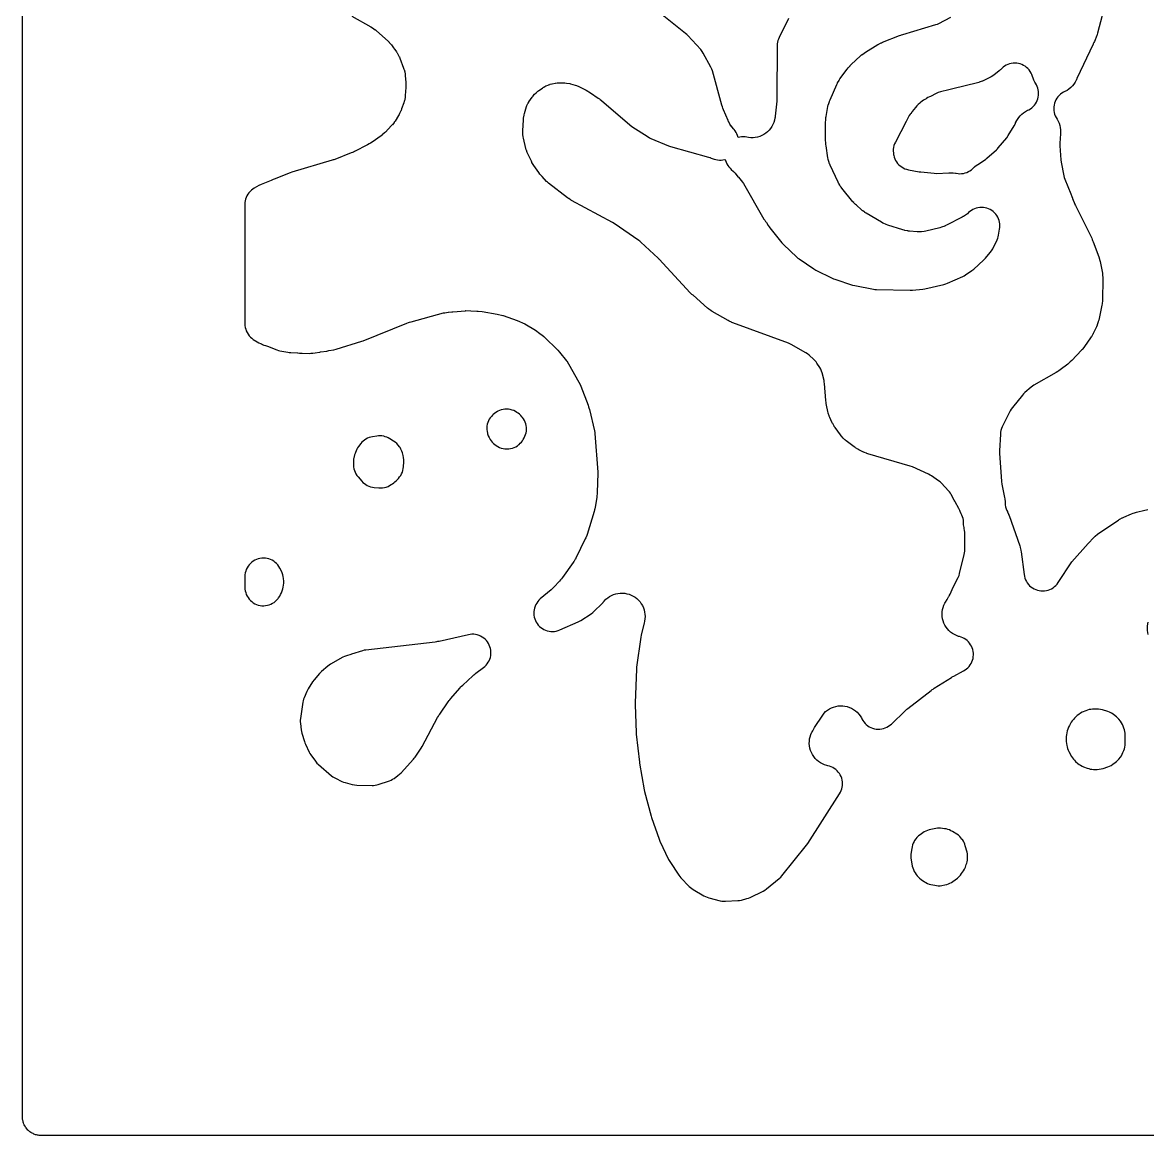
# Model space of a CAD drawing. Header units: millimetres. Extents: x 0 to 300, y 0 to 300.
# Drawn here: x -0.1 to 151.6, y -0.1 to 150 of the extents above; entities that cross this region are included whole.
import ezdxf

# ---------------------------------------------------------------- set-up
doc = ezdxf.new("R2010")
doc.units = ezdxf.units.MM
doc.layers.add('CUT', color=7, linetype='CONTINUOUS')

msp = doc.modelspace()

# ---------------------------------------------------------------- linework, layer by layer
at = {"layer": 'CUT'}
for points in [[(297.073, -0.15), (3, -0.15), (2.4114, -0.15), (2.2197, -0.1406), (2.1053, -0.135), (1.9757, -0.1157), (1.8629, -0.099), (1.7352, -0.067), (1.6252, -0.0395), (1.5006, 0.0051), (1.3944, 0.0431), (1.274, 0.1), (1.1729, 0.1479), (1.0578, 0.2169), (0.9627, 0.2738), (0.854, 0.3545), (0.7659, 0.4198), (0.6645, 0.5118), (0.5844, 0.5844), (0.4911, 0.6873), (0.4198, 0.7659), (0.3356, 0.8795), (0.2738, 0.9627), (0.1994, 1.087), (0.1479, 1.1729), (0.0838, 1.3083), (0.0431, 1.3944), (-0.01, 1.5428), (-0.0395, 1.6252), (-0.0812, 1.7916), (-0.099, 1.8629), (-0.135, 2.1053), (-0.15, 2.4114), (-0.15, 297.5872)], [(103.215, 150.5214), (101.9406, 147.9791), (101.8472, 147.7692), (101.7734, 147.5516), (101.72, 147.3281), (101.6872, 147.1007), (101.6755, 146.8712), (101.6407, 139.8659), (101.6352, 139.679), (101.6282, 139.5522), (101.6133, 139.3658), (101.4017, 137.3523), (101.3781, 137.1704), (101.3731, 137.138), (101.3053, 136.8078), (101.2143, 136.514), (101.095, 136.2305), (100.9486, 135.96), (100.7765, 135.7052), (100.5804, 135.4683), (100.362, 135.2517), (100.1235, 135.0575), (99.8672, 134.8876), (99.5955, 134.7434), (99.3111, 134.6265), (99.0166, 134.538), (98.7148, 134.4786), (98.4087, 134.449), (98.1011, 134.4494), (97.7951, 134.4799), (97.5948, 134.5199), (97.354, 134.5559), (97.1109, 134.5683), (96.8677, 134.557), (96.6268, 134.5221), (96.3978, 134.4657), (96.3909, 134.5037), (96.3245, 134.7357), (96.236, 134.9602), (96.1263, 135.1752), (95.9964, 135.3786), (95.8474, 135.5685), (95.7694, 135.6587), (95.6001, 135.8643), (95.49, 136.0047), (95.4709, 136.0303), (95.2874, 136.3022), (95.1305, 136.5903), (95.1166, 136.619), (95.0427, 136.7815), (94.4294, 138.219), (94.3404, 138.4481), (94.2851, 138.6054), (94.2114, 138.8399), (92.9226, 143.4575), (92.831, 143.7259), (92.7096, 143.9822), (91.6921, 145.8484), (91.5334, 146.1021), (91.3455, 146.335), (89.5999, 148.2517), (89.4612, 148.3923), (89.3119, 148.5216), (84.8087, 152.1187)], [(44.2891, 150.8332), (46.8661, 149.403), (47.0507, 149.2935), (47.0831, 149.2731), (47.4319, 149.0234), (47.4617, 148.9994), (47.6249, 148.86), (49.1669, 147.4643), (49.3071, 147.3306), (49.3315, 147.3061), (49.5904, 147.0179), (49.6121, 146.991), (49.73, 146.8373), (49.9159, 146.5815), (50.0502, 146.3951), (50.2148, 146.1666), (50.2887, 146.0641), (50.3554, 145.9715), (50.3721, 145.9473), (50.3887, 145.9223), (50.5469, 145.6577), (50.6809, 145.38), (50.6927, 145.3524), (50.7553, 145.1968), (51.2619, 143.8511), (51.3183, 143.6904), (51.3277, 143.6614), (51.4109, 143.3596), (51.4665, 143.0514), (51.4705, 143.0212), (51.4893, 142.8519), (51.5724, 141.9042), (51.5828, 141.7473), (51.5841, 141.7192), (51.5852, 141.4048), (51.5841, 141.3767), (51.5748, 141.2197), (51.4894, 140.1581), (51.464, 139.9298), (51.4583, 139.8894), (51.3658, 139.4399), (51.3552, 139.4004), (51.2885, 139.1807), (51.0029, 138.3339), (50.9261, 138.1264), (50.9113, 138.0899), (50.7271, 137.7019), (50.6739, 137.6073), (50.6698, 137.6), (50.6697, 137.5999), (50.6695, 137.5995), (50.5906, 137.4653), (50.1077, 136.6973), (50.0032, 136.5399), (49.9838, 136.5123), (49.7516, 136.2144), (49.7295, 136.1888), (49.6024, 136.049), (48.8145, 135.2247), (48.6875, 135.098), (48.6643, 135.0759), (48.3928, 134.8416), (48.3676, 134.8218), (48.2238, 134.7146), (47.0134, 133.8567), (46.7834, 133.706), (46.6237, 133.6096), (46.3832, 133.4762), (44.6578, 132.6), (44.4903, 132.5201), (44.3752, 132.4687), (44.204, 132.3971), (41.9959, 131.5384), (41.8525, 131.486), (41.7544, 131.4524), (41.6089, 131.4058), (36.178, 129.7884), (35.9633, 129.7137), (33.815, 128.8546), (33.6848, 128.8128), (33.4067, 128.7048), (33.1778, 128.5998), (32.0535, 128.1502), (31.7564, 128.008), (31.1247, 127.6528), (30.921, 127.525), (30.7305, 127.3782), (30.555, 127.2138), (30.3961, 127.0332), (30.2553, 126.8383), (30.1339, 126.6307), (30.0329, 126.4124), (29.9535, 126.1854), (29.8962, 125.9519), (29.8616, 125.7139), (29.85, 125.4737), (29.85, 125.4547), (29.85, 110.6051), (29.85, 109.44), (29.85, 109.3828), (29.85, 109.3523), (29.8623, 109.1042), (29.8993, 108.8585), (29.9604, 108.6177), (30.0451, 108.3841), (30.1526, 108.1601), (30.2818, 107.9479), (30.4314, 107.7495), (30.6, 107.567), (30.7859, 107.4021), (30.9872, 107.2565), (31.5117, 106.9154), (31.7398, 106.7836), (31.9804, 106.6766), (32.0758, 106.6401), (32.2272, 106.5586), (32.4194, 106.475), (32.6179, 106.4079), (32.888, 106.329), (34.1765, 105.8355), (34.3752, 105.7688), (34.5787, 105.719), (35.6337, 105.5072), (35.8319, 105.4756), (36.0319, 105.4601), (36.9595, 105.4252), (36.9906, 105.4207), (37.2368, 105.3971), (37.4841, 105.3981), (37.5662, 105.4024), (38.5259, 105.3664), (38.771, 105.3692), (39.0148, 105.396), (39.3196, 105.4448), (39.3307, 105.446), (39.9226, 105.5341), (39.9698, 105.5386), (40.0624, 105.5549), (40.8879, 105.6779), (41.1776, 105.7422), (41.8367, 105.8477), (42.1821, 105.9284), (45.6228, 106.9954), (45.8178, 107.0648), (51.7022, 109.4392), (51.913, 109.517), (52.0577, 109.5655), (52.2729, 109.6306), (56.6629, 110.8155), (56.8113, 110.8519), (57.2749, 110.908), (57.3098, 110.9122), (57.7809, 110.9691), (57.9187, 110.9858), (59.6021, 111.1232), (59.6511, 111.1257), (60.3523, 111.0885), (61.1601, 111.0457), (61.3236, 111.037), (61.85, 111.0091), (63.8799, 110.6666), (64.6567, 110.4842), (64.7139, 110.4654), (66.5774, 109.8099), (67.6107, 109.3289), (69.0471, 108.4881), (69.6314, 108.0531), (69.8071, 107.9223), (69.9147, 107.8422), (70.1999, 107.6298), (70.2512, 107.5849), (72.0828, 105.81), (72.3193, 105.5472), (73.2587, 104.3655), (73.2719, 104.3436), (75.131, 101.0546), (75.193, 100.9565), (75.1932, 100.9559), (76.152, 98.3752), (76.2266, 98.1538), (76.2724, 98.0019), (76.333, 97.7762), (77.007, 94.9116), (77.0541, 94.679), (77.0733, 94.5653), (77.4787, 89.3541), (77.4861, 89.2103), (77.3894, 86.5972), (77.3722, 86.3513), (77.355, 86.1849), (77.3217, 85.9406), (77.0997, 84.6357), (77.0534, 84.4071), (77.0172, 84.253), (76.9569, 84.0278), (76.0263, 80.9422), (75.9792, 80.7968), (75.9702, 80.7709), (75.8584, 80.4865), (75.8474, 80.4614), (75.7829, 80.3228), (74.5214, 77.7509), (74.4479, 77.6087), (74.4342, 77.5836), (74.2693, 77.3093), (74.2535, 77.2854), (74.1625, 77.1538), (72.7046, 75.1404), (72.5523, 74.9441), (72.4445, 74.8144), (72.2796, 74.6286), (71.5294, 73.8381), (71.3944, 73.7029), (71.3003, 73.6134), (71.1586, 73.4853), (69.7015, 72.2339), (69.5237, 72.0653), (69.3631, 71.88), (69.2215, 71.68), (69.1002, 71.467), (69.0003, 71.2432), (68.9228, 71.0107), (68.8684, 70.7717), (68.8377, 70.5286), (68.831, 70.2836), (68.8482, 70.0391), (68.8894, 69.7975), (68.954, 69.561), (69.0414, 69.3321), (69.1509, 69.1128), (69.2812, 68.9052), (69.4313, 68.7114), (69.5997, 68.5333), (69.7846, 68.3725), (69.9845, 68.2306), (70.1972, 68.1089), (70.4209, 68.0087), (70.6533, 67.9308), (70.8922, 67.876), (71.1353, 67.845), (71.3803, 67.8378), (71.6248, 67.8547), (71.8665, 67.8955), (72.103, 67.9597), (72.3321, 68.0468), (74.8017, 69.1268), (74.9824, 69.2147), (75.1555, 69.3168), (76.5845, 70.2389), (76.7974, 70.3928), (76.993, 70.5681), (78.0028, 71.5737), (78.18, 71.7698), (78.1975, 71.7915), (78.315, 71.9293), (78.3366, 71.9534), (78.5703, 72.1904), (78.8034, 72.3851), (79.0541, 72.5564), (79.3202, 72.7027), (79.5992, 72.8227), (79.8885, 72.9152), (80.1853, 72.9793), (80.4869, 73.0146), (80.7906, 73.0205), (81.0934, 72.9972), (81.3925, 72.9448), (81.6851, 72.8637), (81.9686, 72.7548), (82.2403, 72.6191), (82.4976, 72.4578), (82.7382, 72.2724), (82.9597, 72.0647), (83.1602, 71.8366), (83.3377, 71.5903), (83.4907, 71.3279), (83.6176, 71.0521), (83.7174, 70.7652), (83.789, 70.4701), (83.8318, 70.1695), (83.8454, 69.8661), (83.8297, 69.5628), (83.7805, 69.2336), (83.7742, 69.2019), (83.7346, 69.0252), (83.3171, 67.355), (83.2666, 67.0954), (82.6968, 63.026), (82.6744, 62.7708), (82.5071, 58.2023), (82.5061, 58.1677), (82.5059, 58.1614), (82.5069, 58.0154), (82.6443, 54.1661), (82.6458, 54.1301), (82.6461, 54.1239), (82.6582, 53.9739), (83.0734, 50.224), (83.077, 50.193), (83.0777, 50.1877), (83.0969, 50.059), (83.7321, 46.4627), (83.7769, 46.2593), (84.6508, 42.9497), (84.6605, 42.9141), (84.6623, 42.9076), (84.7087, 42.7596), (85.7297, 39.8264), (85.8362, 39.5679), (87.0216, 37.0942), (87.1885, 36.7992), (88.3856, 34.9821), (88.5215, 34.7952), (88.6741, 34.6217), (89.8039, 33.4506), (89.9676, 33.2956), (90.1446, 33.1559), (90.3335, 33.0328), (91.7743, 32.1835), (91.9858, 32.0721), (92.2069, 31.9814), (92.4358, 31.9122), (93.9633, 31.5292), (94.2035, 31.4813), (94.4472, 31.4572), (94.6921, 31.457), (96.3373, 31.5365), (96.5956, 31.5625), (96.8499, 31.6152), (97.5788, 31.806), (97.8161, 31.881), (98.0449, 31.9792), (99.7613, 32.8197), (100.0108, 32.9601), (100.2425, 33.1281), (101.953, 34.524), (102.1435, 34.6966), (102.3154, 34.8878), (105.6427, 38.9974), (105.8071, 39.2256), (110.0959, 45.9464), (110.2162, 46.1565), (110.3155, 46.3774), (110.393, 46.6067), (110.4479, 46.8425), (110.4798, 47.0826), (110.4883, 47.3245), (110.4733, 47.5662), (110.4351, 47.8053), (110.3739, 48.0395), (110.2903, 48.2668), (110.1852, 48.4848), (110.0594, 48.6917), (109.9142, 48.8855), (109.7509, 49.0643), (109.5712, 49.2265), (109.3765, 49.3705), (109.1689, 49.495), (108.9502, 49.5989), (108.7224, 49.6811), (108.4878, 49.7409), (108.3671, 49.7655), (108.0685, 49.858), (107.7806, 49.9797), (107.5061, 50.1295), (107.2479, 50.3057), (107.0085, 50.5067), (106.7902, 50.7305), (106.5952, 50.9748), (106.4254, 51.2373), (106.2826, 51.5154), (106.168, 51.8062), (106.0829, 52.107), (106.0281, 52.4148), (106.0041, 52.7265), (106.0112, 53.039), (106.0492, 53.3493), (106.1179, 53.6543), (106.2166, 53.9509), (106.3564, 54.2637), (106.3715, 54.2934), (106.4601, 54.4575), (106.6986, 54.8741), (107.1605, 55.5749), (107.2411, 55.6972), (107.2647, 55.733), (107.9877, 56.8297), (108.2052, 57.04), (108.4494, 57.2331), (108.7114, 57.4012), (108.9888, 57.5425), (109.2788, 57.6557), (109.5785, 57.7396), (109.8851, 57.7936), (110.1956, 57.8169), (110.5068, 57.8095), (110.8157, 57.7713), (111.1194, 57.7027), (111.4148, 57.6045), (111.699, 57.4775), (111.9693, 57.3231), (112.223, 57.1427), (112.4576, 56.938), (112.6708, 56.7112), (112.8606, 56.4645), (113.025, 56.2001), (113.0958, 56.0562), (113.2158, 55.8402), (113.3565, 55.6371), (113.5166, 55.4488), (113.6944, 55.2773), (113.8883, 55.1242), (114.0964, 54.9909), (114.3167, 54.8789), (114.5469, 54.7891), (114.7848, 54.7226), (115.0282, 54.6798), (115.2746, 54.6612), (115.5216, 54.6671), (115.7668, 54.6973), (116.0079, 54.7516), (116.2424, 54.8294), (116.4681, 54.93), (116.6828, 55.0524), (116.8843, 55.1954), (117.0707, 55.3575), (118.9128, 57.1271), (119.0598, 57.261), (119.1619, 57.3492), (119.3157, 57.4751), (122.4377, 59.8946), (122.5881, 60.0053), (122.6922, 60.0779), (122.848, 60.181), (125.186, 61.6457), (125.2976, 61.7129), (125.3742, 61.7573), (125.488, 61.8206), (126.8206, 62.5318), (127.0271, 62.6551), (127.2208, 62.7976), (127.3999, 62.9581), (127.5627, 63.1351), (127.7077, 63.3269), (127.8337, 63.5317), (127.9394, 63.7477), (128.0239, 63.9729), (128.0863, 64.2051), (128.1262, 64.4423), (128.143, 64.6822), (128.1368, 64.9226), (128.1074, 65.1613), (128.0553, 65.396), (127.9809, 65.6247), (127.8848, 65.8452), (127.768, 66.0554), (127.6315, 66.2534), (127.4767, 66.4374), (127.3048, 66.6056), (127.1176, 66.7566), (126.9168, 66.8889), (126.7042, 67.0013), (126.4818, 67.0927), (126.2516, 67.1623), (126.1486, 67.1881), (125.8594, 67.2915), (125.5817, 67.4226), (125.3181, 67.5802), (125.0711, 67.7627), (124.8431, 67.9684), (124.6362, 68.1955), (124.4525, 68.4415), (124.2937, 68.7044), (124.1612, 68.9815), (124.0565, 69.2702), (123.9803, 69.5677), (123.9336, 69.8712), (123.9167, 70.1779), (123.9297, 70.4847), (123.9727, 70.7888), (124.0451, 71.0873), (124.1462, 71.3772), (124.2752, 71.6559), (124.4457, 71.9462), (124.4751, 71.991), (124.5067, 72.0378), (124.5829, 72.1382), (124.6975, 72.3195), (124.7961, 72.5099), (124.8243, 72.5707), (124.885, 72.6625), (125.0058, 72.8953), (125.4247, 73.8177), (126.0894, 75.147), (126.2001, 75.4031), (126.2815, 75.6699), (126.9143, 78.2511), (126.9554, 78.4552), (126.9794, 78.662), (126.9861, 78.8701), (126.9638, 81.224), (126.9477, 81.4839), (126.9048, 81.7407), (126.8798, 81.8533), (126.8735, 81.8856), (126.8248, 82.2209), (126.8066, 82.6197), (126.7843, 82.8568), (126.7397, 83.0907), (126.6729, 83.3193), (126.5847, 83.5405), (126.4842, 83.7362), (126.3421, 84.0502), (126.2985, 84.1608), (126.1704, 84.4352), (125.6772, 85.3436), (125.6403, 85.4185), (125.5677, 85.5454), (125.1481, 86.3184), (125.0376, 86.5027), (124.9116, 86.6768), (124.7711, 86.8395), (123.8352, 87.8335), (123.6443, 88.0159), (123.4351, 88.1772), (122.4878, 88.831), (122.3007, 88.9483), (122.1039, 89.0487), (119.9217, 90.0425), (119.587, 90.1669), (113.9198, 91.8236), (113.7587, 91.8746), (113.7301, 91.8844), (113.4158, 92.008), (113.3882, 92.0203), (113.2355, 92.0926), (112.7044, 92.3588), (112.553, 92.439), (112.5263, 92.454), (112.2353, 92.6349), (112.21, 92.6522), (112.071, 92.7524), (110.9755, 93.5809), (110.8326, 93.6945), (110.8076, 93.7154), (110.5608, 93.943), (110.3374, 94.1934), (110.3169, 94.2188), (110.2055, 94.3635), (109.487, 95.3467), (109.3744, 95.5097), (109.3551, 95.5393), (109.1564, 95.8819), (109.1403, 95.9134), (109.0548, 96.0921), (108.7785, 96.7114), (108.7027, 96.894), (108.69, 96.9269), (108.5679, 97.3027), (108.5587, 97.3368), (108.5127, 97.529), (108.3355, 98.3648), (108.2941, 98.5954), (108.2709, 98.7527), (108.244, 98.9854), (108.049, 101.3045), (108.0246, 101.5009), (107.9848, 101.6948), (107.7318, 102.7182), (107.6507, 102.9828), (107.5407, 103.2367), (107.4034, 103.477), (107.0368, 104.0432), (106.91, 104.2215), (106.7681, 104.3879), (106.6122, 104.5414), (105.9605, 105.1289), (105.7484, 105.3001), (105.5189, 105.4472), (103.5596, 106.5574), (103.3777, 106.6508), (103.1889, 106.729), (95.6806, 109.4859), (95.5294, 109.5452), (95.5025, 109.5564), (95.2085, 109.6943), (95.1827, 109.7078), (95.0405, 109.7862), (92.918, 111.0161), (92.7628, 111.1111), (92.7355, 111.1288), (92.44, 111.3407), (92.4145, 111.3609), (92.2748, 111.4774), (90.3117, 113.1966), (90.1725, 113.3249), (90.0802, 113.4143), (89.9477, 113.5494), (85.7345, 118.0668), (85.7112, 118.0914), (85.707, 118.0958), (85.6054, 118.1959), (83.2732, 120.3669), (83.1327, 120.4884), (82.9835, 120.599), (79.6787, 122.8649), (79.4607, 122.9985), (73.9366, 126.0072), (73.8084, 126.0803), (73.7857, 126.0939), (73.5384, 126.255), (73.5168, 126.2703), (73.3981, 126.358), (70.8229, 128.341), (70.692, 128.4466), (70.669, 128.466), (70.5658, 128.5614), (69.9522, 129.2151), (69.7786, 129.4137), (69.6655, 129.5525), (69.5062, 129.7629), (68.843, 130.7059), (68.7567, 130.834), (68.7418, 130.8573), (68.5855, 131.1236), (68.5725, 131.148), (68.5028, 131.2857), (68.0135, 132.3033), (67.9509, 132.4405), (67.9401, 132.4653), (67.9336, 132.4823), (67.8321, 132.7837), (67.8235, 132.8139), (67.7792, 132.9841), (67.4497, 134.3845), (67.4135, 134.5565), (67.4078, 134.5874), (67.3635, 134.9074), (67.3495, 135.2302), (67.3496, 135.2617), (67.3543, 135.4374), (67.424, 136.8249), (67.4408, 137.0377), (67.4449, 137.0755), (67.5146, 137.4965), (67.5229, 137.5336), (67.5756, 137.7405), (67.7458, 138.3368), (67.7947, 138.4947), (67.804, 138.5228), (67.9128, 138.8066), (68.0462, 139.0797), (68.0604, 139.1057), (68.1426, 139.2492), (68.1721, 139.298), (68.6278, 139.9432), (68.7263, 140.0763), (68.7445, 140.0997), (68.9414, 140.332), (69.1391, 140.5272), (69.3739, 140.7212), (69.3975, 140.7391), (69.5319, 140.8359), (69.9975, 141.1561), (70.1501, 141.2557), (70.1778, 141.2728), (70.471, 141.4349), (70.7784, 141.5678), (70.8089, 141.5792), (70.981, 141.6392), (71.0508, 141.6616), (71.2635, 141.723), (71.3017, 141.7328), (71.736, 141.8176), (71.7751, 141.8228), (71.9953, 141.8458), (72.2924, 141.868), (72.5096, 141.8779), (72.5484, 141.8785), (72.9827, 141.8605), (73.0213, 141.8566), (73.237, 141.8288), (73.7139, 141.753), (73.7771, 141.7353), (74.425, 141.5392), (74.5755, 141.4901), (74.6023, 141.4807), (74.8966, 141.3637), (74.9224, 141.3521), (75.0656, 141.2844), (75.8752, 140.8803), (76.1023, 140.757), (76.2535, 140.668), (76.4715, 140.5294), (77.5301, 139.8039), (77.6964, 139.6831), (77.8071, 139.5979), (77.9665, 139.4682), (81.7832, 136.1844), (82.0531, 135.9822), (84.242, 134.5621), (84.4338, 134.4495), (84.6349, 134.3543), (86.9861, 133.3673), (87.2836, 133.2639), (92.4056, 131.8386), (92.5832, 131.7844), (92.6147, 131.7739), (92.656, 131.7579), (92.6923, 131.7423), (92.7828, 131.7086), (93.0184, 131.6171), (93.0188, 131.6182), (93.1625, 131.5622), (93.3947, 131.4967), (93.6323, 131.4538), (93.8728, 131.434), (94.1141, 131.4376), (94.354, 131.4643), (94.5901, 131.5141), (94.665, 131.5376), (94.7013, 131.3822), (94.7794, 131.1516), (94.8796, 130.9297), (95.0009, 130.7186), (95.1422, 130.5203), (95.3021, 130.3367), (95.4791, 130.1695), (95.7732, 129.9176), (96.0022, 129.68), (96.0096, 129.6714), (96.1089, 129.5205), (96.2616, 129.3312), (96.3786, 129.1999), (96.4414, 129.1361), (96.9774, 128.461), (97.1246, 128.2616), (99.8886, 123.4849), (99.99, 123.3241), (100.1033, 123.1714), (100.2148, 123.0327), (100.4717, 122.5941), (100.572, 122.4366), (100.6838, 122.287), (102.3049, 120.2793), (102.5375, 120.0285), (104.3106, 118.3614), (104.4635, 118.2289), (104.6267, 118.1091), (106.621, 116.7662), (106.8927, 116.6071), (109.0864, 115.502), (109.2594, 115.423), (109.4379, 115.3574), (111.8343, 114.5779), (112.1454, 114.4984), (114.6461, 114.028), (114.8456, 113.9987), (115.0469, 113.9856), (119.6094, 113.8736), (119.9286, 113.8861), (121.3154, 114.0299), (121.6056, 114.0774), (124.1715, 114.6538), (124.419, 114.7229), (124.6581, 114.8171), (126.6989, 115.7448), (126.8849, 115.8389), (127.0624, 115.9481), (127.9152, 116.5234), (128.1838, 116.7325), (129.5155, 117.9236), (129.7707, 118.1881), (130.4123, 118.9594), (130.5934, 119.2063), (130.7428, 119.4734), (131.3295, 120.6914), (131.4165, 120.8946), (131.4853, 121.1048), (131.5352, 121.3202), (131.6806, 122.1042), (131.7133, 122.3445), (131.7224, 122.5868), (131.7081, 122.8289), (131.6704, 123.0684), (131.6096, 123.3032), (131.5264, 123.531), (131.4216, 123.7496), (131.296, 123.957), (131.1509, 124.1514), (130.9877, 124.3307), (130.8079, 124.4934), (130.6131, 124.6379), (130.4053, 124.7628), (130.1864, 124.867), (129.9583, 124.9495), (129.7234, 125.0096), (129.4838, 125.0466), (129.2416, 125.0602), (128.9994, 125.0503), (128.7592, 125.0169), (128.5233, 124.9605), (128.2941, 124.8815), (128.0736, 124.7806), (127.8639, 124.6588), (127.667, 124.5173), (127.4847, 124.3574), (127.3229, 124.2009), (127.0797, 124.0083), (126.7937, 123.8245), (126.7651, 123.808), (126.6025, 123.7198), (124.5094, 122.6497), (124.3077, 122.5541), (124.2713, 122.5381), (123.8528, 122.3836), (123.8147, 122.3721), (123.5992, 122.3138), (121.7092, 121.8624), (121.5201, 121.8224), (121.4862, 121.8161), (121.134, 121.7696), (120.7789, 121.7596), (120.7443, 121.7604), (120.5513, 121.7699), (119.5384, 121.8459), (119.3253, 121.8681), (119.2875, 121.8731), (118.8669, 121.9536), (118.8298, 121.9629), (118.6237, 122.0211), (116.5954, 122.6563), (116.3868, 122.7284), (116.35, 122.7424), (115.9472, 122.9229), (115.9123, 122.941), (115.7196, 123.0488), (113.6567, 124.2827), (113.5114, 124.3742), (113.4858, 124.3912), (113.2085, 124.5936), (113.1846, 124.6129), (113.0532, 124.7234), (112.348, 125.3447), (112.236, 125.4475), (112.2163, 125.4663), (112.0053, 125.6851), (111.9872, 125.7055), (111.8885, 125.8211), (110.3915, 127.6484), (110.2944, 127.7723), (110.2775, 127.7948), (110.1135, 128.0332), (109.9702, 128.2845), (109.9573, 128.3095), (109.888, 128.4508), (108.8253, 130.7408), (108.7563, 130.8989), (108.7446, 130.9274), (108.6382, 131.2259), (108.5596, 131.533), (108.5533, 131.5631), (108.5222, 131.7327), (108.2592, 133.3766), (108.2387, 133.5235), (108.2356, 133.5499), (108.212, 133.8455), (108.211, 133.872), (108.208, 134.0203), (108.2069, 136.593), (108.2108, 136.7633), (108.2121, 136.7938), (108.2429, 137.1329), (108.247, 137.1631), (108.2739, 137.3313), (108.5195, 138.6708), (108.5658, 138.887), (108.5752, 138.9253), (108.7054, 139.3475), (108.7193, 139.3844), (108.8028, 139.5891), (109.7095, 141.6346), (109.7946, 141.8137), (109.8107, 141.8453), (110.0087, 142.1888), (110.028, 142.2185), (110.1404, 142.3819), (111.1148, 143.7217), (111.2276, 143.869), (111.2484, 143.8948), (111.4951, 144.1716), (111.5183, 144.1953), (111.6516, 144.3242), (112.9274, 145.4988), (113.0657, 145.6199), (113.0909, 145.6409), (113.3843, 145.8621), (113.4114, 145.8806), (113.5659, 145.9801), (115.265, 147.0172), (115.4037, 147.0979), (115.4288, 147.1118), (115.7159, 147.2549), (115.7421, 147.2666), (115.8899, 147.3288), (118.1851, 148.2372), (118.3391, 148.2943), (118.4446, 148.3308), (118.6011, 148.3811), (123.0702, 149.711), (123.2877, 149.7868), (123.4974, 149.8823), (125.1018, 150.7047)], [(145.4939, 150.9398), (144.9005, 148.5535), (144.852, 148.3769), (144.8426, 148.3455), (144.8019, 148.2312), (144.4585, 147.4527), (144.3836, 147.2827), (144.3153, 147.1279), (144.2915, 147.074), (142.1158, 142.4414), (142.1019, 142.4112), (142.0784, 142.3595), (142.0766, 142.356), (142.0521, 142.302), (142.0192, 142.2315), (141.8625, 141.9352), (141.691, 141.6759), (141.4952, 141.4353), (141.2766, 141.2151), (141.0374, 141.0176), (140.7799, 140.8445), (140.4921, 140.6899), (140.2982, 140.5977), (140.0864, 140.4699), (139.8882, 140.3218), (139.7056, 140.1548), (139.5404, 139.9706), (139.3942, 139.771), (139.2685, 139.5578), (139.1645, 139.3333), (139.0831, 139.0997), (139.0253, 138.8591), (138.9915, 138.614), (138.9822, 138.3667), (138.9973, 138.1197), (139.0367, 137.8755), (139.1001, 137.6363), (139.1869, 137.4046), (139.2961, 137.1825), (139.4267, 136.9724), (139.4378, 136.9564), (139.5863, 136.6902), (139.7083, 136.4109), (139.8027, 136.1211), (139.8685, 135.8235), (139.9053, 135.5209), (139.9133, 135.1869), (139.9125, 135.1544), (139.9036, 134.9728), (139.8111, 133.7076), (139.8094, 133.3671), (139.9299, 131.4654), (139.9726, 131.1375), (140.3302, 129.3331), (140.3866, 129.1053), (140.464, 128.8838), (141.2749, 126.8738), (141.4047, 126.5295), (141.4932, 126.3233), (141.5156, 126.2771), (141.8278, 125.503), (141.8415, 125.4697), (141.8441, 125.4637), (141.9071, 125.3256), (144.0974, 120.8883), (144.1784, 120.7131), (144.2304, 120.5924), (144.3024, 120.4129), (145.0565, 118.3817), (145.1072, 118.2359), (145.1157, 118.2096), (145.199, 117.9124), (145.2054, 117.8855), (145.2377, 117.7346), (145.5407, 116.1662), (145.5726, 115.974), (145.5774, 115.9396), (145.6112, 115.5517), (145.6124, 115.5169), (145.6142, 115.3222), (145.5687, 112.6514), (145.5612, 112.4696), (145.5591, 112.4371), (145.5177, 112.0757), (145.5124, 112.0436), (145.4786, 111.8648), (145.0473, 109.8525), (144.9955, 109.6411), (144.9852, 109.6037), (144.8453, 109.1916), (144.8307, 109.1557), (144.7431, 108.9564), (144.3058, 108.0359), (144.2349, 107.8943), (144.2216, 107.8692), (144.0622, 107.5957), (144.0469, 107.5718), (143.9586, 107.4403), (143.1475, 106.2857), (143.0608, 106.1672), (143.0448, 106.1463), (142.8578, 105.92), (142.8402, 105.9004), (142.7402, 105.7929), (141.4031, 104.4113), (141.2067, 104.2225), (141.0688, 104.0994), (140.8592, 103.9254), (139.8645, 103.1591), (139.66, 103.0122), (139.518, 102.9172), (139.3041, 102.7844), (136.2965, 101.0539), (136.1025, 100.9301), (135.9206, 100.7888), (135.0868, 100.0774), (134.9173, 99.9186), (134.7633, 99.7447), (133.4091, 98.0652), (133.251, 97.8457), (133.1175, 97.6104), (132.0437, 95.4538), (131.9411, 95.2181), (131.8632, 94.9731), (131.8109, 94.7214), (131.7848, 94.4656), (131.6705, 92.2025), (131.6723, 91.9189), (131.9137, 88.0946), (131.9617, 87.7405), (132.3439, 85.9127), (132.3769, 85.733), (132.382, 85.7008), (132.4184, 85.3671), (132.4206, 85.1765), (132.4371, 84.9164), (132.4806, 84.6595), (132.5506, 84.4084), (132.6464, 84.1661), (132.7274, 84.0106), (132.7261, 84.01), (132.7271, 84.0081), (132.8822, 83.6738), (132.8946, 83.6433), (132.9596, 83.4708), (134.3883, 79.3806), (134.4464, 79.1997), (134.4559, 79.1672), (134.5442, 78.798), (134.5504, 78.7646), (134.5805, 78.5771), (134.9874, 75.5452), (134.9885, 75.5357), (135.0273, 75.2937), (135.0896, 75.0567), (135.1749, 74.827), (135.2822, 74.6067), (135.4106, 74.3979), (135.5588, 74.2027), (135.7254, 74.023), (135.9087, 73.8605), (136.1072, 73.7166), (136.3187, 73.5929), (136.5414, 73.4906), (136.773, 73.4104), (137.0113, 73.3534), (137.2541, 73.32), (137.4989, 73.3105), (137.7436, 73.325), (137.9856, 73.3634), (138.2227, 73.4253), (138.4526, 73.5101), (138.6731, 73.617), (138.8821, 73.745), (139.0775, 73.8929), (139.2576, 74.0592), (139.4204, 74.2423), (139.5646, 74.4404), (141.4045, 77.2491), (143.6442, 79.7337), (144.3725, 80.5121), (144.5205, 80.6617), (144.5477, 80.6876), (144.8677, 80.9607), (144.8976, 80.9834), (145.0686, 81.106), (147.6972, 82.8816), (147.858, 82.9843), (147.8871, 83.0019), (148.2232, 83.1821), (148.254, 83.1967), (148.4285, 83.2738), (149.4521, 83.6952), (149.7103, 83.7906), (149.8878, 83.8489), (150.1523, 83.925), (151.259, 84.2002), (151.5121, 84.2539), (151.685, 84.2844)], [(151.6607, 69.0974), (151.5996, 68.5878), (151.5819, 68.2921), (151.5992, 67.9963), (151.663, 67.4578)]]:
    msp.add_lwpolyline(points, dxfattribs=at)
for points in [[(126.304, 129.6047), (126.5455, 129.6143), (126.7851, 129.6472), (127.0203, 129.7032), (127.249, 129.7815), (127.469, 129.8816), (127.6784, 130.0025), (127.8751, 130.1431), (128.0574, 130.302), (128.2955, 130.5308), (128.5604, 130.7396), (128.5871, 130.7587), (128.7392, 130.8614), (129.6426, 131.4401), (129.8033, 131.5521), (129.9548, 131.6764), (131.2362, 132.8151), (131.3749, 132.9483), (131.5029, 133.0916), (132.6304, 134.4563), (132.8341, 134.7414), (133.6388, 136.0534), (133.8059, 136.3764), (133.8373, 136.4497), (133.9098, 136.6086), (133.9245, 136.6389), (134.0845, 136.9322), (134.2558, 137.1843), (134.4507, 137.4187), (134.6673, 137.6331), (134.9037, 137.8256), (135.1576, 137.9942), (135.4517, 138.1508), (135.6221, 138.2313), (135.832, 138.3569), (136.0286, 138.5024), (136.2101, 138.6664), (136.3746, 138.8474), (136.5207, 139.0435), (136.6469, 139.253), (136.7521, 139.4738), (136.8351, 139.7039), (136.8953, 139.941), (136.9321, 140.1828), (136.945, 140.427), (136.934, 140.6713), (136.8992, 140.9134), (136.8408, 141.151), (136.7596, 141.3816), (136.6562, 141.6033), (136.5316, 141.8138), (136.4499, 141.9376), (136.3054, 142.2121), (136.1886, 142.4996), (136.1204, 142.7307), (136.0392, 142.9628), (135.9357, 143.1857), (135.8108, 143.3974), (135.6656, 143.5958), (135.5017, 143.779), (135.3206, 143.9453), (135.1241, 144.0929), (134.914, 144.2205), (134.6924, 144.3269), (134.4614, 144.411), (134.2232, 144.4719), (133.9803, 144.5093), (133.7348, 144.5225), (133.4892, 144.5116), (133.2459, 144.4767), (133.0072, 144.418), (132.7754, 144.3361), (132.5528, 144.2319), (132.3415, 144.1063), (132.1435, 143.9606), (131.9608, 143.7961), (131.7804, 143.6168), (131.7557, 143.5947), (131.615, 143.4742), (131.1094, 143.0626), (130.9422, 142.9341), (130.9117, 142.912), (130.5569, 142.6842), (130.5242, 142.6657), (130.3377, 142.5671), (129.531, 142.1693), (129.3456, 142.084), (129.3121, 142.0697), (128.9287, 141.93), (128.8938, 141.9194), (128.6969, 141.8654), (125.3793, 141.052), (125.3446, 141.0466), (125.0056, 140.9694), (124.8475, 140.9216), (123.6978, 140.6397), (123.4087, 140.55), (123.1325, 140.4259), (122.3685, 140.0255), (122.2276, 139.9653), (122.0113, 139.8602), (121.806, 139.7349), (121.7788, 139.7164), (121.5934, 139.6193), (121.403, 139.5085), (121.2231, 139.3814), (121.0551, 139.239), (121.0134, 139.1968), (120.9144, 139.1297), (120.6904, 138.9584), (120.4872, 138.763), (120.3072, 138.546), (119.8855, 137.9748), (119.8392, 137.9251), (119.6832, 137.7405), (119.6343, 137.6699), (119.6168, 137.6487), (119.4888, 137.4614), (119.3784, 137.2632), (119.0773, 136.6603), (117.6089, 133.8672), (117.5032, 133.6388), (117.421, 133.401), (117.3631, 133.1562), (117.33, 132.9067), (117.3223, 132.6552), (117.3398, 132.4042), (117.3824, 132.1571), (117.3925, 132.0921), (117.4539, 131.8543), (117.5383, 131.6237), (117.645, 131.4025), (117.7729, 131.1928), (117.9207, 130.9967), (118.087, 130.816), (118.2703, 130.6525), (118.4687, 130.5078), (118.6804, 130.3833), (118.9032, 130.2801), (119.1351, 130.1993), (119.3739, 130.1416), (120.8135, 129.8679), (121.0349, 129.836), (122.8346, 129.6584), (123.1535, 129.6474), (124.8315, 129.6966), (124.9124, 129.7003), (124.9444, 129.7023), (125.0266, 129.7065), (125.096, 129.7092), (125.4182, 129.707), (125.729, 129.6747), (125.8237, 129.6554), (126.0626, 129.6184)], [(64.4505, 92.5829), (64.6937, 92.52), (64.942, 92.4818), (65.1929, 92.4687), (65.4438, 92.4809), (65.6922, 92.5182), (65.9357, 92.5802), (66.1716, 92.6664), (66.3978, 92.7758), (66.6118, 92.9073), (66.8115, 93.0597), (66.8389, 93.0828), (67.0021, 93.2338), (67.1513, 93.3987), (67.2852, 93.5762), (67.4045, 93.7497), (67.5333, 93.9585), (67.6411, 94.179), (67.7267, 94.4089), (67.7894, 94.6461), (67.8285, 94.8884), (67.8437, 95.1333), (67.8349, 95.3785), (67.802, 95.6216), (67.7454, 95.8604), (67.6657, 96.0924), (67.5637, 96.3156), (67.4402, 96.5276), (67.2966, 96.7266), (67.2383, 96.7996), (67.076, 96.9833), (66.8965, 97.1502), (66.7016, 97.2988), (66.5576, 97.3977), (66.3487, 97.5266), (66.1282, 97.6345), (65.8981, 97.7202), (65.6607, 97.7829), (65.4184, 97.822), (65.1733, 97.8372), (64.928, 97.8282), (64.6847, 97.7952), (64.4458, 97.7386), (64.2137, 97.6587), (63.9905, 97.5565), (63.9262, 97.5232), (63.7254, 97.4069), (63.5363, 97.2725), (63.3604, 97.1212), (63.2759, 97.0413), (63.1081, 96.8666), (62.9581, 96.6766), (62.8271, 96.4729), (62.7164, 96.2576), (62.6271, 96.0325), (62.56, 95.7998), (62.5158, 95.5618), (62.4947, 95.3206), (62.4971, 95.0784), (62.5229, 94.8377), (62.5719, 94.6005), (62.597, 94.5029), (62.6791, 94.2435), (62.7889, 93.9946), (62.9251, 93.7591), (62.9324, 93.7479), (63.0724, 93.5544), (63.2302, 93.3753), (63.4044, 93.2119), (63.5764, 93.0655), (63.7755, 92.9124), (63.9891, 92.7801), (64.2148, 92.6699)], [(44.8357, 89.1069), (44.9691, 88.8974), (45.1227, 88.702), (45.6225, 88.1277), (45.788, 87.9549), (45.9693, 87.7987), (46.1648, 87.6606), (46.3725, 87.5418), (46.5906, 87.4434), (46.8171, 87.3663), (47.05, 87.3112), (47.287, 87.2786), (47.9405, 87.2205), (48.1903, 87.2109), (48.4399, 87.2262), (48.6867, 87.2664), (48.9282, 87.331), (49.162, 87.4195), (49.3859, 87.5308), (49.5975, 87.664), (49.6939, 87.7391), (49.7542, 87.7737), (49.9345, 87.8997), (50.0939, 88.0218), (50.2732, 88.173), (50.4376, 88.3405), (50.5666, 88.4993), (50.5716, 88.504), (50.7336, 88.6926), (50.8761, 88.8964), (50.9977, 89.1133), (51.0971, 89.3412), (51.1734, 89.5778), (51.2258, 89.8209), (51.2538, 90.068), (51.2962, 90.74), (51.2982, 91.0197), (51.2689, 91.2979), (51.2088, 91.571), (51.1041, 91.9451), (51.0218, 92.1899), (50.9146, 92.4249), (50.7838, 92.6476), (50.6994, 92.7758), (50.5369, 92.9951), (50.3515, 93.1955), (50.1454, 93.3744), (49.9209, 93.5298), (49.3914, 93.8552), (49.1997, 93.9617), (48.9993, 94.051), (48.7919, 94.1225), (48.579, 94.1754), (48.5323, 94.1849), (48.317, 94.2188), (48.0995, 94.2339), (47.8815, 94.2299), (47.6646, 94.2069), (47.0826, 94.1196), (46.8496, 94.0732), (46.622, 94.0048), (46.402, 93.9153), (46.1915, 93.8052), (45.9924, 93.6756), (45.8064, 93.5277), (45.6354, 93.3629), (45.4807, 93.1825), (45.1986, 92.8199), (45.0663, 92.6329), (44.9518, 92.4346), (44.8559, 92.2266), (44.7794, 92.0107), (44.7354, 91.8376), (44.6594, 91.6561), (44.5919, 91.443), (44.5436, 91.2248), (44.5282, 91.1362), (44.4988, 90.905), (44.4912, 90.6721), (44.5014, 90.5021), (44.4975, 90.4076), (44.5151, 90.1396), (44.5265, 90.045), (44.5683, 89.8001), (44.6343, 89.5606), (44.7237, 89.3288)], [(33.9542, 77.1691), (33.7577, 77.3177), (33.5475, 77.4463), (33.3257, 77.5535), (33.0944, 77.6383), (32.8559, 77.7), (32.6125, 77.7379), (32.3665, 77.7517), (32.1204, 77.7412), (31.8764, 77.7065), (31.6371, 77.6479), (31.4047, 77.5661), (31.1815, 77.4619), (30.9697, 77.3361), (30.7712, 77.1901), (30.5881, 77.0253), (30.4221, 76.8433), (30.2748, 76.6458), (30.1476, 76.4348), (30.0419, 76.2123), (29.9585, 75.9804), (29.8984, 75.7415), (29.8621, 75.4978), (29.85, 75.2517), (29.85, 73.8171), (29.8623, 73.5691), (29.8992, 73.3234), (29.9603, 73.0827), (30.045, 72.8492), (30.1524, 72.6252), (30.2815, 72.413), (30.4311, 72.2147), (30.5996, 72.0322), (30.7853, 71.8673), (30.9865, 71.7217), (31.2012, 71.5967), (31.4272, 71.4937), (31.6623, 71.4136), (31.9042, 71.3572), (32.1505, 71.3251), (32.3988, 71.3176), (32.6465, 71.3348), (32.8914, 71.3765), (33.1309, 71.4422), (33.3627, 71.5314), (33.5845, 71.6432), (33.7942, 71.7764), (33.9895, 71.9298), (34.1687, 72.1018), (34.33, 72.2908), (34.4008, 72.3827), (34.5503, 72.5993), (34.6762, 72.8304), (34.7771, 73.0735), (34.9609, 73.5918), (35.0347, 73.8401), (35.0825, 74.0947), (35.1036, 74.3529), (35.0979, 74.6119), (35.069, 75.0023), (35.0375, 75.2539), (34.9806, 75.501), (34.899, 75.741), (34.7936, 75.9716), (34.5678, 76.4056), (34.4434, 76.6183), (34.2988, 76.8177), (34.1352, 77.0019)], [(62.6972, 63.683), (62.8124, 63.8972), (62.9063, 64.1216), (62.978, 64.3541), (63.0267, 64.5924), (63.052, 64.8343), (63.0537, 65.0776), (63.0318, 65.3199), (62.9864, 65.5589), (62.918, 65.7923), (62.8272, 66.018), (62.7149, 66.2338), (62.5822, 66.4377), (62.4303, 66.6277), (62.2606, 66.802), (62.0748, 66.959), (61.8747, 67.0972), (61.662, 67.2154), (61.4389, 67.3122), (61.2074, 67.387), (60.9697, 67.4389), (60.7281, 67.4674), (60.4849, 67.4723), (60.2424, 67.4536), (60.0028, 67.4114), (56.0477, 66.5141), (55.85, 66.4748), (55.7151, 66.4517), (55.5157, 66.4231), (46.1822, 65.3391), (45.956, 65.3023), (45.7341, 65.2449), (44.2144, 64.7764), (44.1562, 64.7604), (44.1337, 64.7516), (43.5541, 64.5729), (43.3011, 64.4797), (43.0595, 64.3597), (41.4143, 63.4289), (41.2138, 63.3026), (41.0262, 63.1579), (40.1817, 62.4401), (40.0338, 62.3038), (39.8974, 62.156), (39.1958, 61.332), (38.9921, 61.0565), (38.396, 60.123), (38.2874, 59.9353), (38.1954, 59.739), (37.8391, 58.8836), (37.7681, 58.6915), (37.7132, 58.4941), (37.6745, 58.293), (37.347, 56.1086), (37.3239, 55.8885), (37.3203, 55.6672), (37.3364, 55.4464), (37.4383, 54.5786), (37.4737, 54.3604), (37.5283, 54.1462), (37.8783, 52.9894), (37.94, 52.8104), (38.015, 52.6366), (38.5262, 51.5653), (38.6292, 51.3718), (38.7487, 51.1882), (39.3617, 50.3307), (39.5542, 50.0935), (39.7741, 49.8816), (41.5325, 48.3834), (41.7005, 48.2522), (41.8791, 48.1357), (42.067, 48.0349), (42.9323, 47.6172), (43.15, 47.5246), (43.3755, 47.4529), (44.3397, 47.196), (44.6357, 47.1361), (44.9368, 47.1122), (47.0034, 47.0738), (47.2193, 47.0791), (47.4339, 47.1031), (47.6456, 47.1454), (47.8529, 47.2059), (49.3544, 47.7152), (49.5715, 47.8003), (49.7797, 47.9053), (49.9773, 48.0292), (50.5101, 48.3993), (50.7339, 48.5743), (50.9363, 48.7735), (52.593, 50.6008), (52.7129, 50.7434), (52.8219, 50.8946), (53.6276, 52.1049), (53.7488, 52.3068), (55.8593, 56.2344), (55.9623, 56.4139), (56.0355, 56.5339), (56.1482, 56.7074), (57.2902, 58.3642), (57.4136, 58.5329), (57.5005, 58.6451), (57.6331, 58.8067), (58.8414, 60.1984), (58.9855, 60.3551), (59.0864, 60.4587), (59.2391, 60.607), (60.6172, 61.8709), (60.763, 61.9979), (60.8642, 62.0816), (61.0164, 62.2009), (62.047, 62.9667), (62.235, 63.1211), (62.4071, 63.2931), (62.5616, 63.481)], [(140.6685, 53.0118), (140.7473, 52.4826), (140.7902, 52.2626), (140.8527, 52.0474), (140.9341, 51.8387), (141.0339, 51.6381), (141.3914, 50.9937), (141.5042, 50.8095), (141.6325, 50.6358), (141.7753, 50.4738), (141.9316, 50.3247), (142.2457, 50.0499), (142.4185, 49.9118), (142.6027, 49.7895), (142.797, 49.684), (142.9999, 49.5961), (143.485, 49.4109), (143.6939, 49.3415), (143.908, 49.2908), (144.1258, 49.2591), (144.3456, 49.2466), (144.5819, 49.2437), (144.646, 49.239), (144.7746, 49.2413), (144.8455, 49.2404), (145.1211, 49.2522), (145.3938, 49.2943), (145.6601, 49.3661), (146.259, 49.5638), (146.5033, 49.6588), (146.7362, 49.7789), (146.9553, 49.9228), (147.2669, 50.1516), (147.4409, 50.2918), (147.6017, 50.4469), (147.7481, 50.6158), (147.966, 50.8915), (148.1045, 51.0848), (148.2239, 51.2903), (148.3233, 51.5063), (148.4413, 51.7984), (148.5198, 52.0233), (148.5766, 52.2547), (148.6111, 52.4904), (148.6231, 52.7283), (148.6258, 53.8871), (148.6156, 54.1193), (148.5838, 54.3495), (148.5308, 54.5758), (148.457, 54.7962), (148.3451, 55.0851), (148.2442, 55.3116), (148.1212, 55.527), (147.9776, 55.7292), (147.749, 56.0193), (147.6019, 56.1897), (147.44, 56.3461), (147.2648, 56.4873), (147.0049, 56.6781), (146.7719, 56.8299), (146.5234, 56.955), (146.2626, 57.0517), (145.5519, 57.271), (145.2804, 57.3384), (145.0031, 57.375), (144.7235, 57.3805), (144.2205, 57.3621), (143.9817, 57.3419), (143.7459, 57.2989), (143.5153, 57.2335), (143.2921, 57.1464), (142.8348, 56.9421), (142.592, 56.8173), (142.3642, 56.6668), (142.1542, 56.4923), (141.7995, 56.1632), (141.628, 55.9876), (141.4745, 55.796), (141.3405, 55.5903), (141.0954, 55.1701), (140.9744, 54.9351), (140.879, 54.6886), (140.8101, 54.4335), (140.6966, 53.9032), (140.6596, 53.6822), (140.6425, 53.4588), (140.6455, 53.2347)], [(119.9005, 36.193), (119.9597, 35.9491), (120.0431, 35.7124), (120.1499, 35.4852), (120.2788, 35.2699), (120.409, 35.0754), (120.5516, 34.8831), (120.7119, 34.7052), (120.8885, 34.5435), (121.0798, 34.3994), (121.5349, 34.0897), (121.7389, 33.9646), (121.954, 33.8596), (122.1782, 33.7757), (122.4093, 33.7136), (122.9219, 33.6019), (123.1606, 33.5619), (123.4021, 33.5451), (123.6441, 33.5518), (123.8843, 33.5819), (124.3033, 33.655), (124.5345, 33.7068), (124.7598, 33.7803), (124.9771, 33.8747), (125.1845, 33.9893), (125.3802, 34.123), (125.9791, 34.5755), (126.1921, 34.7559), (126.3836, 34.959), (126.5513, 35.1821), (126.7992, 35.5533), (126.9441, 35.7999), (127.06, 36.0615), (127.1829, 36.3885), (127.2481, 36.5865), (127.2966, 36.7893), (127.3279, 36.9954), (127.3447, 37.1483), (127.3593, 37.3761), (127.353, 37.6043), (127.3259, 37.831), (127.2782, 38.0543), (127.05, 38.9264), (126.9809, 39.1478), (126.8916, 39.3619), (126.7829, 39.5667), (126.6556, 39.7606), (126.6016, 39.8353), (126.4536, 40.0202), (126.2889, 40.1904), (126.1088, 40.3441), (125.9149, 40.4802), (125.3145, 40.8604), (125.1167, 40.9734), (124.9094, 41.068), (124.6943, 41.1432), (124.4733, 41.1986), (124.2482, 41.2336), (123.7229, 41.2909), (123.5083, 41.305), (123.2933, 41.3007), (123.0795, 41.2778), (122.8684, 41.2367), (122.1622, 41.0672), (121.9389, 41.0026), (121.7226, 40.9174), (121.5151, 40.8125), (121.3183, 40.6888), (120.9367, 40.4235), (120.7228, 40.2569), (120.5281, 40.068), (120.3551, 39.8592), (120.2057, 39.6328), (120.1364, 39.5142), (120.0201, 39.2901), (119.927, 39.0553), (119.8581, 38.8123), (119.814, 38.5637), (119.7182, 37.7997), (119.6993, 37.5397), (119.7075, 37.2791), (119.7428, 37.0208)]]:
    msp.add_lwpolyline(points, close=True, dxfattribs=at)

doc.saveas('drawing.dxf')
